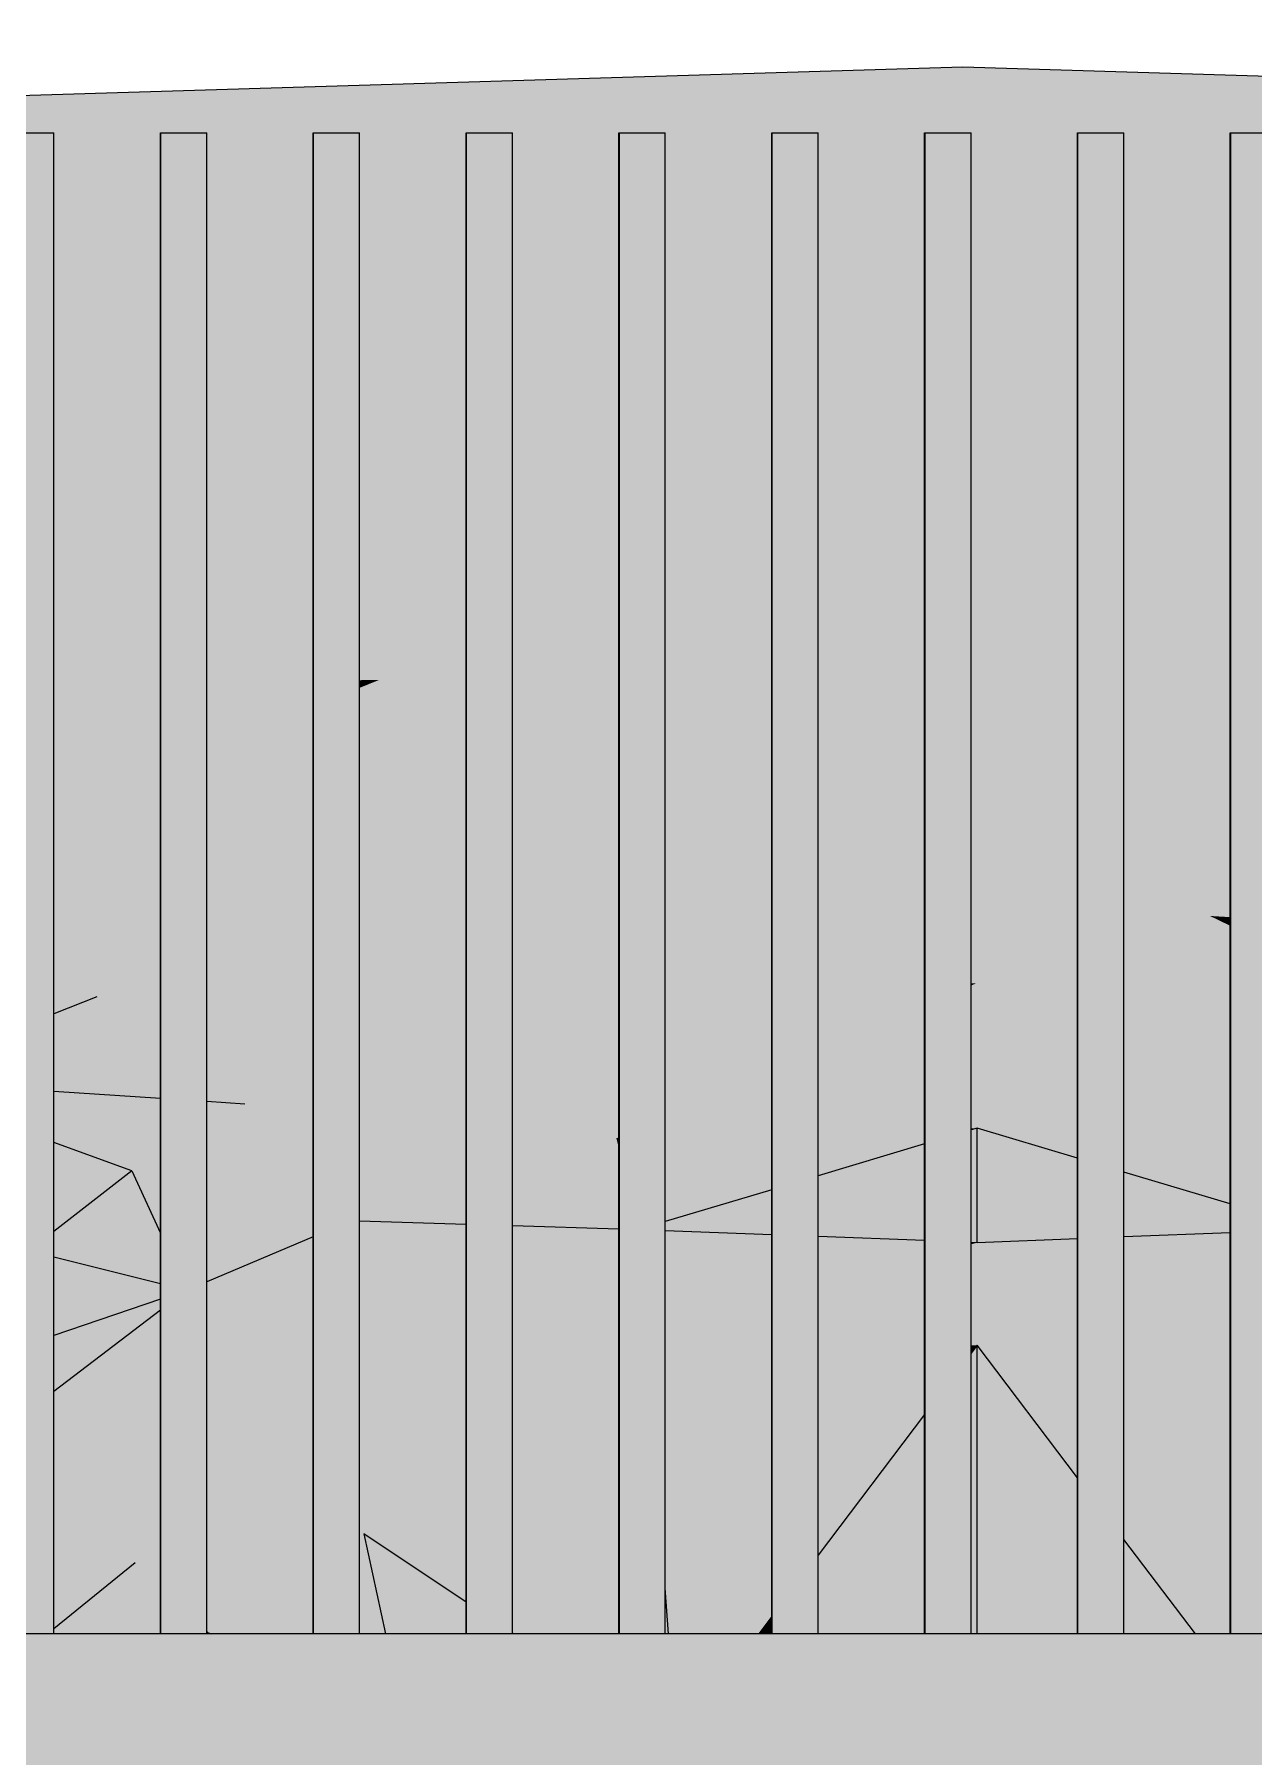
# Model space of a CAD drawing. Header units: millimetres. Extents: x 365175 to 2667127, y -330297 to -162108.
# Drawn here: x 1892773 to 1893568, y -318991 to -317867 of the extents above; entities that cross this region are included whole.
import ezdxf

# ---------------------------------------------------------------- set-up
doc = ezdxf.new("R2010")
doc.units = ezdxf.units.MM
doc.header["$MEASUREMENT"] = 0
for name, color, linetype in [('Cars', 7, 'Continuous'), ('Cotations - Altitudes & Niveaux', 7, 'Continuous'), ('TopoAlt', 7, 'Continuous')]:
    doc.layers.add(name, color=color, linetype=linetype)
doc.dimstyles.new('STYLE_GENERE__6', dxfattribs={"dimtxt": 0.18, "dimasz": 114, "dimexe": 0.18, "dimexo": 0.0625, "dimgap": 0, "dimtad": 0, "dimtih": 1, "dimtoh": 1, "dimdec": 4, "dimzin": 0, "dimdsep": 46, "dimcen": 0.09, "dimadec": 0, "dimazin": 0, "dimtfac": 1, "dimtdec": 4, "dimtmove": 0, "dimatfit": 3, "dimldrblk": 'ARROWHEAD_16', "dimfxl": 0, "dimtolj": 1, "dimtzin": 0, "dimarcsym": 0})

# ---------------------------------------------------------------- blocks, each defined once
blk = doc.blocks.new('Élément de coupe_125_6', base_point=(1445436.1, -319511))
at = {"layer": 'TopoAlt', "linetype": 'Continuous', "lineweight": 0, "true_color": 0x000000}
blk.add_hatch(color=18, dxfattribs=at).paths.add_polyline_path([(1882185.2, -318911), (1882185.2, -319511), (1914672.8, -319511), (1914672.8, -318911)])
at = {"layer": 'TopoAlt', "color": 190, "linetype": 'Continuous', "lineweight": 5, "true_color": 0x8002ff}
blk.add_line((1914672.8, -318911), (1882185.2, -318911), dxfattribs=at)
blk = doc.blocks.new('Élément de coupe_281_6', base_point=(1445436.1, -319511))
at = {"linetype": 'Continuous', "lineweight": 0, "true_color": 0x000000}
for points in [[(1892755.2, -317931), (1892755.2, -318911), (1892755.5, -318911), (1892755.5, -317931)], [(1892755.2, -317931), (1892755.2, -318911), (1892755.5, -318911), (1892755.5, -317931)], [(1892755.5, -317931), (1892755.5, -318911), (1892785.5, -318911), (1892785.5, -317931)]]:
    blk.add_hatch(color=18, dxfattribs=at).paths.add_polyline_path(points)
at = {"color": 18, "linetype": 'Continuous', "lineweight": 5, "true_color": 0x330000}
for p, q in [((1892755.2, -317931), (1892755.5, -317931)), ((1892755.2, -318911), (1892755.2, -317931)), ((1892755.5, -317931), (1892785.5, -317931)), ((1892755.5, -318911), (1892755.5, -317931)), ((1892785.5, -318911), (1892785.5, -317931))]:
    blk.add_line(p, q, dxfattribs=at)
blk = doc.blocks.new('Élément de coupe_282_6', base_point=(1445436.1, -319511))
at = {"linetype": 'Continuous', "lineweight": 0, "true_color": 0x000000}
for points in [[(1892855, -317931), (1892855, -318911), (1892855.3, -318911), (1892855.3, -317931)], [(1892855, -317931), (1892855, -318911), (1892855.3, -318911), (1892855.3, -317931)], [(1892855.3, -317931), (1892855.3, -318911), (1892885.3, -318911), (1892885.3, -317931)]]:
    blk.add_hatch(color=18, dxfattribs=at).paths.add_polyline_path(points)
at = {"color": 18, "linetype": 'Continuous', "lineweight": 5, "true_color": 0x330000}
for p, q in [((1892855, -317931), (1892855.3, -317931)), ((1892855, -318911), (1892855, -317931)), ((1892855.3, -317931), (1892885.3, -317931)), ((1892855.3, -318911), (1892855.3, -317931)), ((1892885.3, -318911), (1892885.3, -317931))]:
    blk.add_line(p, q, dxfattribs=at)
blk = doc.blocks.new('Élément de coupe_283_6', base_point=(1445436.1, -319511))
at = {"linetype": 'Continuous', "lineweight": 0, "true_color": 0x000000}
for points in [[(1892954.7, -317931), (1892954.7, -318911), (1892955, -318911), (1892955, -317931)], [(1892954.7, -317931), (1892954.7, -318911), (1892955, -318911), (1892955, -317931)], [(1892955, -317931), (1892955, -318911), (1892985, -318911), (1892985, -317931)]]:
    blk.add_hatch(color=18, dxfattribs=at).paths.add_polyline_path(points)
at = {"color": 18, "linetype": 'Continuous', "lineweight": 5, "true_color": 0x330000}
for p, q in [((1892954.7, -317931), (1892955, -317931)), ((1892954.7, -318911), (1892954.7, -317931)), ((1892955, -317931), (1892985, -317931)), ((1892955, -318911), (1892955, -317931)), ((1892985, -318911), (1892985, -317931))]:
    blk.add_line(p, q, dxfattribs=at)
blk = doc.blocks.new('Élément de coupe_284_6', base_point=(1445436.1, -319511))
at = {"linetype": 'Continuous', "lineweight": 0, "true_color": 0x000000}
for points in [[(1893054.5, -317931), (1893054.5, -318911), (1893054.8, -318911), (1893054.8, -317931)], [(1893054.5, -317931), (1893054.5, -318911), (1893054.8, -318911), (1893054.8, -317931)], [(1893054.8, -317931), (1893054.8, -318911), (1893084.8, -318911), (1893084.8, -317931)]]:
    blk.add_hatch(color=18, dxfattribs=at).paths.add_polyline_path(points)
at = {"color": 18, "linetype": 'Continuous', "lineweight": 5, "true_color": 0x330000}
for p, q in [((1893054.5, -317931), (1893054.8, -317931)), ((1893054.5, -318911), (1893054.5, -317931)), ((1893054.8, -317931), (1893084.8, -317931)), ((1893054.8, -318911), (1893054.8, -317931)), ((1893084.8, -318911), (1893084.8, -317931))]:
    blk.add_line(p, q, dxfattribs=at)
blk = doc.blocks.new('Élément de coupe_285_6', base_point=(1445436.1, -319511))
at = {"linetype": 'Continuous', "lineweight": 0, "true_color": 0x000000}
for points in [[(1893154.2, -317931), (1893154.2, -318911), (1893154.6, -318911), (1893154.6, -317931)], [(1893154.2, -317931), (1893154.2, -318911), (1893154.6, -318911), (1893154.6, -317931)], [(1893154.6, -317931), (1893154.6, -318911), (1893184.5, -318911), (1893184.5, -317931)]]:
    blk.add_hatch(color=18, dxfattribs=at).paths.add_polyline_path(points)
at = {"color": 18, "linetype": 'Continuous', "lineweight": 5, "true_color": 0x330000}
for p, q in [((1893154.2, -317931), (1893154.6, -317931)), ((1893154.2, -318911), (1893154.2, -317931)), ((1893154.6, -317931), (1893184.5, -317931)), ((1893154.6, -318911), (1893154.6, -317931)), ((1893184.5, -318911), (1893184.5, -317931))]:
    blk.add_line(p, q, dxfattribs=at)
blk = doc.blocks.new('Élément de coupe_286_6', base_point=(1445436.1, -319511))
at = {"linetype": 'Continuous', "lineweight": 0, "true_color": 0x000000}
for points in [[(1893254, -317931), (1893254, -318911), (1893254.3, -318911), (1893254.3, -317931)], [(1893254, -317931), (1893254, -318911), (1893254.3, -318911), (1893254.3, -317931)], [(1893254.3, -317931), (1893254.3, -318911), (1893284.3, -318911), (1893284.3, -317931)]]:
    blk.add_hatch(color=18, dxfattribs=at).paths.add_polyline_path(points)
at = {"color": 18, "linetype": 'Continuous', "lineweight": 5, "true_color": 0x330000}
for p, q in [((1893254, -317931), (1893254.3, -317931)), ((1893254, -318911), (1893254, -317931)), ((1893254.3, -317931), (1893284.3, -317931)), ((1893254.3, -318911), (1893254.3, -317931)), ((1893284.3, -318911), (1893284.3, -317931))]:
    blk.add_line(p, q, dxfattribs=at)
blk = doc.blocks.new('Élément de coupe_287_6', base_point=(1445436.1, -319511))
at = {"linetype": 'Continuous', "lineweight": 0, "true_color": 0x000000}
for points in [[(1893353.7, -317931), (1893353.7, -318911), (1893354.1, -318911), (1893354.1, -317931)], [(1893353.7, -317931), (1893353.7, -318911), (1893354.1, -318911), (1893354.1, -317931)], [(1893354.1, -317931), (1893354.1, -318911), (1893384.1, -318911), (1893384.1, -317931)]]:
    blk.add_hatch(color=18, dxfattribs=at).paths.add_polyline_path(points)
at = {"color": 18, "linetype": 'Continuous', "lineweight": 5, "true_color": 0x330000}
for p, q in [((1893353.7, -317931), (1893354.1, -317931)), ((1893353.7, -318911), (1893353.7, -317931)), ((1893354.1, -317931), (1893384.1, -317931)), ((1893354.1, -318911), (1893354.1, -317931)), ((1893384.1, -318911), (1893384.1, -317931))]:
    blk.add_line(p, q, dxfattribs=at)
blk = doc.blocks.new('Élément de coupe_288_6', base_point=(1445436.1, -319511))
at = {"linetype": 'Continuous', "lineweight": 0, "true_color": 0x000000}
for points in [[(1893453.5, -317931), (1893453.5, -318911), (1893453.8, -318911), (1893453.8, -317931)], [(1893453.5, -317931), (1893453.5, -318911), (1893453.8, -318911), (1893453.8, -317931)], [(1893453.8, -317931), (1893453.8, -318911), (1893483.8, -318911), (1893483.8, -317931)]]:
    blk.add_hatch(color=18, dxfattribs=at).paths.add_polyline_path(points)
at = {"color": 18, "linetype": 'Continuous', "lineweight": 5, "true_color": 0x330000}
for p, q in [((1893453.5, -317931), (1893453.8, -317931)), ((1893453.5, -318911), (1893453.5, -317931)), ((1893453.8, -317931), (1893483.8, -317931)), ((1893453.8, -318911), (1893453.8, -317931)), ((1893483.8, -318911), (1893483.8, -317931))]:
    blk.add_line(p, q, dxfattribs=at)
blk = doc.blocks.new('Élément de coupe_289_6', base_point=(1445436.1, -319511))
at = {"linetype": 'Continuous', "lineweight": 0, "true_color": 0x000000}
for points in [[(1893553.2, -317931), (1893553.2, -318911), (1893553.6, -318911), (1893553.6, -317931)], [(1893553.2, -317931), (1893553.2, -318911), (1893553.6, -318911), (1893553.6, -317931)], [(1893553.6, -317931), (1893553.6, -318911), (1893583.6, -318911), (1893583.6, -317931)]]:
    blk.add_hatch(color=18, dxfattribs=at).paths.add_polyline_path(points)
at = {"color": 18, "linetype": 'Continuous', "lineweight": 5, "true_color": 0x330000}
for p, q in [((1893553.2, -317931), (1893553.6, -317931)), ((1893553.2, -318911), (1893553.2, -317931)), ((1893553.6, -317931), (1893583.6, -317931)), ((1893553.6, -318911), (1893553.6, -317931)), ((1893583.6, -318911), (1893583.6, -317931))]:
    blk.add_line(p, q, dxfattribs=at)
blk = doc.blocks.new('Élément de coupe_496_6', base_point=(1445436.1, -319511))
at = {"layer": 'Cars', "linetype": 'Continuous', "lineweight": 0, "true_color": 0x000000}
for points in [[(1893377.1, -317891), (1893378.7, -317888.3), (1892739.6, -317909.4)], [(1892755.5, -317907.2), (1892739.6, -317909.4), (1893378.7, -317888.3)], [(1893378.7, -317888.3), (1893377.1, -317891), (1894015.6, -317907.5)], [(1892739.6, -317909.4), (1892740.7, -317935.4), (1892755.2, -317934.4), (1892755.2, -317931), (1892755.5, -317931), (1892785.5, -317931), (1892785.5, -317932.3), (1893377.1, -317891)], [(1892785.5, -317934.1), (1892855, -317932), (1892855, -317931), (1892885.3, -317931), (1892885.3, -317931.1), (1893377, -317916.6), (1893377.1, -317891), (1892785.5, -317932.3)], [(1893377, -317916.6), (1894013.6, -317931.5), (1893377.1, -317891)], [(1894013.6, -317931.5), (1894015.6, -317907.5), (1893377.1, -317891)], [(1892885.3, -317931.1), (1892885.3, -317969), (1892954.7, -317961.6), (1892954.7, -317931), (1892985, -317931), (1892985, -317958.4), (1893054.5, -317951), (1893054.5, -317931), (1893084.8, -317931), (1893084.8, -317947.7), (1893154.2, -317940.3), (1893154.2, -317931), (1893184.5, -317931), (1893184.5, -317937.1), (1893377, -317916.6)], [(1893184.5, -317937.1), (1893184.5, -317958.8), (1893254, -317943.6), (1893254, -317931), (1893284.3, -317931), (1893284.3, -317936.9), (1893377, -317916.6)], [(1893284.3, -317936.9), (1893284.3, -317988.2), (1893353.7, -317982.4), (1893353.7, -317931), (1893377, -317931), (1893377, -317916.6)], [(1893377, -317916.6), (1893453.5, -317933.2), (1893453.5, -317931), (1893483.8, -317931), (1893483.8, -317939.8), (1893553.2, -317954.9), (1893553.2, -317939.1)], [(1893377, -317931), (1893384.1, -317931), (1893384.1, -317981), (1893453.5, -317986.7), (1893453.5, -317933.2), (1893377, -317916.6)], [(1893377, -317916.6), (1893553.2, -317939.1), (1893553.2, -317931), (1893583.6, -317931), (1893583.6, -317943), (1893653, -317951.8), (1893653, -317931), (1893683.3, -317931), (1893683.3, -317955.7), (1893752.8, -317964.6), (1893752.8, -317931), (1893783.1, -317931), (1893783.1, -317968.4), (1893852.5, -317977.3), (1893852.5, -317931), (1893882.8, -317931), (1893882.8, -317981.2), (1893911.1, -317984.8), (1893952.3, -317963.4), (1893952.3, -317931), (1893982.6, -317931), (1893982.6, -317947.6), (1894013.6, -317931.5)], [(1892855, -317932), (1892785.5, -317934.1), (1892785.5, -317954.6), (1892832.4, -317974.6), (1892855, -317972.2)], [(1893084.8, -317980.7), (1893154.2, -317965.5), (1893154.2, -317940.3), (1893084.8, -317947.7)], [(1893254, -317943.6), (1893184.5, -317958.8), (1893184.5, -317996.7), (1893254, -317990.8)], [(1893483.8, -317989.2), (1893553.2, -317995), (1893553.2, -317954.9), (1893483.8, -317939.8)], [(1892785.5, -317994.1), (1892832.4, -317974.6), (1892785.5, -317954.6)], [(1892985, -317958.4), (1892985, -318002.6), (1893054.5, -317987.4), (1893054.5, -317951)], [(1892885.3, -318009.1), (1892903, -318020.6), (1892954.7, -318009.3), (1892954.7, -317961.6), (1892885.3, -317969)], [(1893084.8, -318005.2), (1893154.2, -317999.3), (1893154.2, -317965.5), (1893084.8, -317980.7)], [(1892785.5, -317994.1), (1892785.5, -318013.6), (1892832.4, -317974.6)], [(1892785.5, -318050.5), (1892855, -318032.8), (1892855, -317989.3), (1892832.4, -317974.6), (1892785.5, -318013.6)], [(1892832.4, -317974.6), (1892855, -317989.3), (1892855, -317972.2)], [(1892985, -318013.7), (1893054.5, -318007.8), (1893054.5, -317987.4), (1892985, -318002.6)], [(1893284.3, -317995.8), (1893353.7, -317984.2), (1893353.7, -317982.4), (1893284.3, -317988.2)], [(1893284.3, -318002.1), (1893353.7, -317985.8), (1893353.7, -317984.2), (1893284.3, -317995.8)], [(1893284.3, -318036.6), (1893353.7, -318034.9), (1893353.7, -317985.8), (1893284.3, -318002.1)], [(1893453.5, -317986.7), (1893384.1, -317981), (1893384.1, -317981.6), (1893453.5, -317993.2)], [(1893384.1, -317981.6), (1893384.1, -317982), (1893453.5, -317997.4), (1893453.5, -317993.2)], [(1893384.1, -317982), (1893384.1, -318034.5), (1893453.5, -318036), (1893453.5, -317997.4)], [(1893483.8, -317989.2), (1893483.8, -317998.2), (1893553.2, -318009.8), (1893553.2, -317995)], [(1893084.8, -318005.2), (1893084.8, -318029.1), (1893154.2, -318017.6), (1893154.2, -317999.3)], [(1893254, -317990.8), (1893184.5, -317996.7), (1893184.5, -318012.5), (1893254, -318000.9)], [(1893184.5, -318025.4), (1893254, -318009.2), (1893254, -318000.9), (1893184.5, -318012.5)], [(1893483.8, -318004.1), (1893553.2, -318019.5), (1893553.2, -318009.8), (1893483.8, -317998.2)], [(1892885.3, -318025.1), (1892903, -318020.6), (1892885.3, -318009.1)], [(1892903, -318020.6), (1892954.7, -318016.2), (1892954.7, -318009.3)], [(1893054.5, -318007.8), (1892985, -318013.7), (1892985, -318045.8), (1893054.5, -318034.2)], [(1893184.5, -318025.4), (1893184.5, -318039), (1893254, -318037.3), (1893254, -318009.2)], [(1893553.2, -318019.5), (1893483.8, -318004.1), (1893483.8, -318036.6), (1893553.2, -318038.1)], [(1892885.3, -318028.4), (1892903, -318020.6), (1892885.3, -318025.1)], [(1892885.3, -318028.4), (1892885.3, -318063.5), (1892903.1, -318059.5), (1892903, -318020.6)], [(1892903, -318020.6), (1892903.1, -318059.5), (1892954.7, -318050.9), (1892954.7, -318016.2)], [(1893084.8, -318029.1), (1893084.8, -318043.6), (1893120, -318040.6), (1893154.2, -318032.6), (1893154.2, -318017.6)], [(1892855, -318032.8), (1892785.5, -318050.5), (1892785.5, -318071.9), (1892855, -318041.6)], [(1892985, -318045.8), (1892985, -318052.3), (1893054.5, -318046.3), (1893054.5, -318034.2)], [(1893154.2, -318032.6), (1893120, -318040.6), (1893154.2, -318039.7)], [(1893284.3, -318096.4), (1893353.7, -318049.9), (1893353.7, -318034.9), (1893284.3, -318036.6)], [(1893384.1, -318039), (1893453.5, -318085), (1893453.5, -318036), (1893384.1, -318034.5)], [(1892785.5, -318071.9), (1892785.5, -318086), (1892855, -318070.3), (1892855, -318041.6)], [(1892985, -318257.3), (1892997.8, -318288.2), (1893054.5, -318173.4), (1893054.5, -318046.3), (1892985, -318052.3)], [(1893120, -318040.6), (1893084.8, -318112), (1893084.8, -318230), (1893154.2, -318183.5), (1893154.2, -318039.7)], [(1893084.8, -318112), (1893120, -318040.6), (1893084.8, -318043.6)], [(1893254, -318037.3), (1893184.5, -318039), (1893184.5, -318163.2), (1893254, -318116.7)], [(1893384.1, -318296), (1893453.5, -318294.6), (1893453.5, -318085), (1893384.1, -318039)], [(1893553.2, -318038.1), (1893483.8, -318036.6), (1893483.8, -318105.2), (1893553.2, -318151.2)], [(1892903.1, -318059.5), (1892954.7, -318055), (1892954.7, -318050.9)], [(1892903.1, -318059.5), (1892954.7, -318184), (1892954.7, -318055)], [(1893353.7, -318049.9), (1893284.3, -318096.4), (1893284.3, -318294.1), (1893353.7, -318295.6)], [(1892885.3, -318082.8), (1892885.3, -318290.1), (1892954.7, -318288.9), (1892954.7, -318184), (1892903.1, -318059.5)], [(1892885.3, -318082.8), (1892903.1, -318059.5), (1892885.3, -318063.5)], [(1892785.5, -318086), (1892785.5, -318213.1), (1892855, -318122.4), (1892855, -318070.3)], [(1893483.8, -318105.2), (1893483.8, -318293.9), (1893553.2, -318292.5), (1893553.2, -318151.2)], [(1892855, -318122.4), (1892785.5, -318213.1), (1892785.5, -318291.8), (1892855, -318290.6)], [(1893254, -318116.7), (1893184.5, -318163.2), (1893184.5, -318292.1), (1893254, -318293.5)], [(1892997.8, -318288.2), (1893054.5, -318250.3), (1893054.5, -318173.4)], [(1893154.2, -318183.5), (1893084.8, -318230), (1893084.8, -318290), (1893154.2, -318291.4)], [(1892985, -318288.4), (1892997.8, -318288.2), (1892985, -318257.3)], [(1892997.8, -318288.2), (1893054.5, -318289.4), (1893054.5, -318250.3)], [(1892785.5, -318373.8), (1892855, -318345.8), (1892855, -318290.6), (1892785.5, -318291.8)], [(1892885.3, -318333.6), (1892954.7, -318305.6), (1892954.7, -318288.9), (1892885.3, -318290.1)], [(1892997.8, -318288.2), (1892985, -318293.4), (1892985, -318426.9), (1893054.5, -318432.5), (1893054.5, -318408.1)], [(1892985, -318293.4), (1892997.8, -318288.2), (1892985, -318288.4)], [(1892997.8, -318288.2), (1893054.5, -318408.1), (1893054.5, -318289.4)], [(1893154.2, -318291.4), (1893084.8, -318290), (1893084.8, -318425.4), (1893154.2, -318394.9)], [(1893184.5, -318292.1), (1893184.5, -318381.6), (1893254, -318351.1), (1893254, -318293.5)], [(1893553.2, -318292.5), (1893483.8, -318293.9), (1893483.8, -318341.3), (1893553.2, -318371.3)], [(1893284.3, -318294.1), (1893284.3, -318337.8), (1893353.7, -318307.3), (1893353.7, -318295.6)], [(1893384.1, -318298.1), (1893453.5, -318328.2), (1893453.5, -318294.6), (1893384.1, -318296)], [(1893384.1, -318298.1), (1893384.1, -318422.9), (1893453.5, -318425.3), (1893453.5, -318328.2)], [(1892885.3, -318418.9), (1892954.7, -318424.5), (1892954.7, -318305.6), (1892885.3, -318333.6)], [(1893284.3, -318337.8), (1893284.3, -318426.1), (1893353.7, -318423.8), (1893353.7, -318307.3)], [(1892855, -318345.8), (1892785.5, -318373.8), (1892785.5, -318410.9), (1892855, -318416.5)], [(1893553.2, -318371.3), (1893483.8, -318341.3), (1893483.8, -318426.3), (1893553.2, -318428.6)], [(1893254, -318351.1), (1893184.5, -318381.6), (1893184.5, -318429.5), (1893254, -318427.2)], [(1893084.8, -318432.8), (1893154.2, -318430.5), (1893154.2, -318394.9), (1893084.8, -318425.4)], [(1892785.5, -318410.9), (1892785.5, -318438.3), (1892855, -318437.1), (1892855, -318416.5)], [(1892885.3, -318436.6), (1892954.7, -318435.4), (1892954.7, -318424.5), (1892885.3, -318418.9)], [(1893054.5, -318432.5), (1892985, -318426.9), (1892985, -318434.9), (1893054.5, -318433.7)], [(1893184.5, -318429.5), (1893184.5, -318440.4), (1893254, -318434.2), (1893254, -318427.2)], [(1893284.3, -318431.5), (1893353.7, -318425.4), (1893353.7, -318423.8), (1893284.3, -318426.1)], [(1893284.3, -318435.4), (1893353.7, -318426.5), (1893353.7, -318425.4), (1893284.3, -318431.5)], [(1893353.7, -318426.5), (1893284.3, -318435.4), (1893284.3, -318439.6), (1893353.7, -318436.4)], [(1893453.5, -318425.3), (1893384.1, -318422.9), (1893384.1, -318423.1), (1893453.5, -318429.3)], [(1893384.1, -318423.1), (1893384.1, -318423.2), (1893453.5, -318431.7), (1893453.5, -318429.3)], [(1893384.1, -318423.2), (1893384.1, -318435.2), (1893453.5, -318438.3), (1893453.5, -318431.7)], [(1893483.8, -318426.3), (1893483.8, -318432), (1893553.2, -318438.2), (1893553.2, -318428.6)], [(1892855, -318437.1), (1892785.5, -318438.3), (1892785.5, -318443.2), (1892855, -318449.1)], [(1892885.3, -318436.6), (1892885.3, -318449.5), (1892954.7, -318443.4), (1892954.7, -318435.4)], [(1892985, -318434.9), (1892985, -318440.7), (1893054.5, -318434.5), (1893054.5, -318433.7)], [(1892985, -318440.7), (1892985, -318451.2), (1893054.5, -318451.5), (1893054.5, -318434.5)], [(1893084.8, -318449.3), (1893154.2, -318443.1), (1893154.2, -318430.5), (1893084.8, -318432.8)], [(1893254, -318434.2), (1893184.5, -318440.4), (1893184.5, -318444.7), (1893233.3, -318442), (1893254, -318439.3)], [(1893254, -318439.3), (1893233.3, -318442), (1893254, -318441)], [(1893284.3, -318458.5), (1893353.7, -318442), (1893353.7, -318436.4), (1893284.3, -318439.6)], [(1893384.1, -318435.4), (1893453.5, -318451.4), (1893453.5, -318438.3), (1893384.1, -318435.2)], [(1893384.1, -318435.4), (1893384.1, -318447.4), (1893387.6, -318486.2), (1893453.5, -318489.1), (1893453.5, -318451.4)], [(1893483.8, -318432), (1893483.8, -318435.4), (1893540, -318442.3), (1893553.2, -318443.1), (1893553.2, -318438.2)], [(1893483.8, -318439.7), (1893540, -318442.3), (1893483.8, -318435.4)], [(1893540, -318442.3), (1893483.8, -318439.7), (1893483.8, -318458.4), (1893553.2, -318474.4), (1893553.2, -318448.7)], [(1892785.5, -318474.3), (1892813.6, -318495.1), (1892855, -318463.9), (1892855, -318449.1), (1892785.5, -318443.2)], [(1892885.3, -318449.5), (1892885.3, -318450.7), (1892954.7, -318451), (1892954.7, -318443.4)], [(1892885.3, -318450.7), (1892885.3, -318482.4), (1892954.7, -318470.1), (1892954.7, -318451)], [(1893154.2, -318443.1), (1893084.8, -318449.3), (1893084.8, -318450.1), (1893154.2, -318446.3)], [(1893084.8, -318471.2), (1893119, -318497.8), (1893154.2, -318480.6), (1893154.2, -318446.3), (1893084.8, -318450.1)], [(1893233.3, -318442), (1893184.5, -318465.8), (1893184.5, -318482.3), (1893254, -318465.8), (1893254, -318441)], [(1893184.5, -318444.7), (1893184.5, -318465.8), (1893233.3, -318442)], [(1893353.7, -318442), (1893284.3, -318458.5), (1893284.3, -318490.7), (1893353.7, -318487.7)], [(1893384.1, -318486.4), (1893387.6, -318486.2), (1893384.1, -318447.4)], [(1893553.2, -318443.1), (1893540, -318442.3), (1893553.2, -318448.7)], [(1893054.5, -318451.5), (1892985, -318451.2), (1892985, -318464.7), (1893054.5, -318452.4)], [(1892985, -318464.7), (1892985, -318496.6), (1893054.5, -318497.3), (1893054.5, -318452.4)], [(1893553.2, -318474.4), (1893483.8, -318458.4), (1893483.8, -318490.5), (1893553.2, -318493.5)], [(1892813.6, -318495.1), (1892855, -318487.8), (1892855, -318463.9)], [(1892885.3, -318482.4), (1892885.3, -318495.8), (1892954.7, -318496.4), (1892954.7, -318470.1)], [(1893084.8, -318471.2), (1893084.8, -318497.5), (1893119, -318497.8)], [(1893254, -318465.8), (1893184.5, -318482.3), (1893184.5, -318495), (1893254, -318492)], [(1892785.5, -318474.3), (1892785.5, -318506.1), (1892813.6, -318495.1)], [(1893119, -318497.8), (1893154.2, -318489.5), (1893154.2, -318480.6)], [(1892785.5, -318557), (1892855, -318561.5), (1892855, -318525.2), (1892813.6, -318495.1), (1892785.5, -318506.1)], [(1892855, -318487.8), (1892813.6, -318495.1), (1892855, -318495.5)], [(1892813.6, -318495.1), (1892855, -318525.2), (1892855, -318495.5)], [(1892885.3, -318547.2), (1892910, -318565.1), (1892954.7, -318550.7), (1892954.7, -318496.4), (1892885.3, -318495.8)], [(1893154.2, -318489.5), (1893119, -318497.8), (1893154.2, -318496.3)], [(1893184.5, -318495), (1893184.5, -318573.7), (1893254, -318543.8), (1893254, -318492)], [(1893284.3, -318530.7), (1893353.7, -318500.8), (1893353.7, -318487.7), (1893284.3, -318490.7)], [(1893384.1, -318487.7), (1893387.6, -318486.2), (1893384.1, -318486.4)], [(1893384.1, -318487.7), (1893384.1, -318580.9), (1893388, -318580.8), (1893387.6, -318486.2)], [(1893387.6, -318486.2), (1893453.5, -318514.5), (1893453.5, -318489.1)], [(1893453.5, -318514.5), (1893387.6, -318486.2), (1893388, -318580.8), (1893453.5, -318582.6)], [(1893553.2, -318493.5), (1893483.8, -318490.5), (1893483.8, -318527.6), (1893553.2, -318557.4)], [(1893054.5, -318497.3), (1892985, -318496.6), (1892985, -318541), (1893054.5, -318518.6)], [(1893084.8, -318508.9), (1893119, -318497.8), (1893084.8, -318497.5)], [(1893084.8, -318581.1), (1893153, -318587.3), (1893119, -318497.8), (1893084.8, -318508.9)], [(1893154.2, -318496.3), (1893119, -318497.8), (1893153, -318587.3), (1893154.2, -318586.8)], [(1893284.3, -318583.6), (1893353.7, -318581.7), (1893353.7, -318500.8), (1893284.3, -318530.7)], [(1893054.5, -318518.6), (1892985, -318541), (1892985, -318572), (1893054.5, -318578.3)], [(1893483.8, -318583.5), (1893553.2, -318585.4), (1893553.2, -318557.4), (1893483.8, -318527.6)], [(1892885.3, -318563.5), (1892910, -318565.1), (1892885.3, -318547.2)], [(1892910, -318565.1), (1892954.7, -318569.2), (1892954.7, -318550.7)], [(1893254, -318543.8), (1893184.5, -318573.7), (1893184.5, -318586.4), (1893254, -318584.5)], [(1892855, -318561.5), (1892785.5, -318557), (1892785.5, -318590.1), (1892836.4, -318608.6), (1892855, -318597.6)], [(1892885.3, -318579.7), (1892910, -318565.1), (1892885.3, -318563.5)], [(1892885.3, -318579.7), (1892885.3, -318619.8), (1892954.7, -318635.7), (1892954.7, -318614.2), (1892910, -318565.1)], [(1892954.7, -318569.2), (1892910, -318565.1), (1892954.7, -318614.2)], [(1892985, -318639.7), (1893054.5, -318618), (1893054.5, -318578.3), (1892985, -318572)], [(1893084.8, -318581.1), (1893084.8, -318608.6), (1893153, -318587.3)], [(1893184.5, -318641.8), (1893254, -318621), (1893254, -318584.5), (1893184.5, -318586.4)], [(1893284.3, -318583.6), (1893284.3, -318611.9), (1893353.7, -318591), (1893353.7, -318581.7)], [(1893388, -318580.8), (1893384.1, -318581.9), (1893384.1, -318655.4), (1893388, -318655.6)], [(1893384.1, -318581.9), (1893388, -318580.8), (1893384.1, -318580.9)], [(1893388, -318655.6), (1893453.5, -318653), (1893453.5, -318600.4), (1893388, -318580.8)], [(1893453.5, -318582.6), (1893388, -318580.8), (1893453.5, -318600.4)], [(1893483.8, -318609.5), (1893553.2, -318630.2), (1893553.2, -318585.4), (1893483.8, -318583.5)], [(1892785.5, -318590.1), (1892785.5, -318648.2), (1892836.4, -318608.6)], [(1893084.8, -318608.6), (1893084.8, -318644.6), (1893154.2, -318646.7), (1893154.2, -318592.6), (1893153, -318587.3)], [(1893154.2, -318586.8), (1893153, -318587.3), (1893154.2, -318587.2)], [(1893154.2, -318587.2), (1893153, -318587.3), (1893154.2, -318592.6)], [(1893284.3, -318651.6), (1893353.7, -318654.2), (1893353.7, -318591), (1893284.3, -318611.9)], [(1892836.4, -318608.6), (1892855, -318612.8), (1892855, -318597.6)], [(1892785.5, -318648.2), (1892785.5, -318665.1), (1892855, -318682.4), (1892855, -318649.3), (1892836.4, -318608.6)], [(1892836.4, -318608.6), (1892855, -318649.3), (1892855, -318612.8)], [(1892985, -318639.7), (1892985, -318641.6), (1893054.5, -318643.7), (1893054.5, -318618)], [(1893483.8, -318609.5), (1893483.8, -318651.8), (1893553.2, -318649.1), (1893553.2, -318630.2)], [(1892885.3, -318619.8), (1892885.3, -318681.1), (1892954.7, -318651.8), (1892954.7, -318635.7)], [(1893184.5, -318647.8), (1893254, -318650.4), (1893254, -318621), (1893184.5, -318641.8)], [(1892985, -318641.6), (1892985, -318697), (1893054.5, -318677.9), (1893054.5, -318643.7)], [(1892885.3, -318689.1), (1892954.7, -318701.4), (1892954.7, -318651.8), (1892885.3, -318681.1)], [(1893084.8, -318644.6), (1893084.8, -318669.6), (1893154.2, -318650.5), (1893154.2, -318646.7)], [(1893084.8, -318669.6), (1893084.8, -318710.6), (1893154.2, -318714.9), (1893154.2, -318650.5)], [(1893184.5, -318647.8), (1893184.5, -318712.7), (1893254, -318693.2), (1893254, -318650.4)], [(1893284.3, -318651.6), (1893284.3, -318684.7), (1893353.7, -318665.2), (1893353.7, -318654.2)], [(1893388, -318655.6), (1893453.5, -318673.9), (1893453.5, -318653)], [(1893553.2, -318649.1), (1893483.8, -318651.8), (1893483.8, -318682.4), (1893553.2, -318701.9)], [(1893384.1, -318655.4), (1893384.1, -318656.6), (1893388, -318655.6)], [(1893384.1, -318656.6), (1893384.1, -318722.5), (1893388, -318722.6), (1893388, -318655.6)], [(1893388, -318655.6), (1893388, -318722.6), (1893453.5, -318720.6), (1893453.5, -318673.9)], [(1892785.5, -318665.1), (1892785.5, -318716.2), (1892855, -318692.5), (1892855, -318682.4)], [(1893353.7, -318665.2), (1893284.3, -318684.7), (1893284.3, -318719.5), (1893353.7, -318721.6)], [(1892985, -318697), (1892985, -318704.3), (1893054.5, -318708.6), (1893054.5, -318677.9)], [(1893483.8, -318719.6), (1893553.2, -318717.5), (1893553.2, -318701.9), (1893483.8, -318682.4)], [(1892785.5, -318716.2), (1892785.5, -318752.8), (1892855, -318699.7), (1892855, -318692.5)], [(1892885.3, -318689.1), (1892885.3, -318886.9), (1892886.8, -318910.4), (1892954.7, -318726.7), (1892954.7, -318701.4)], [(1893184.5, -318716.5), (1893254, -318718.5), (1893254, -318693.2), (1893184.5, -318712.7)], [(1892785.5, -318752.8), (1892785.5, -318832.3), (1892838.6, -318864.6), (1892855, -318777.6), (1892855, -318699.7)], [(1892985, -318704.3), (1892985, -318829.5), (1892987.8, -318845.7), (1893054.5, -318798.9), (1893054.5, -318708.6)], [(1893084.8, -318710.6), (1893084.8, -318777.7), (1893154.2, -318729), (1893154.2, -318714.9)], [(1893184.5, -318881.2), (1893186.7, -318911), (1893245.5, -318911), (1893254, -318899.7), (1893254, -318718.5), (1893184.5, -318716.5)], [(1893353.7, -318721.6), (1893284.3, -318719.5), (1893284.3, -318859.6), (1893353.7, -318767.8)], [(1893388, -318722.6), (1893453.5, -318809.2), (1893453.5, -318720.6)], [(1893553.2, -318717.5), (1893483.8, -318719.6), (1893483.8, -318849.3), (1893530.5, -318911), (1893553.2, -318911)], [(1892954.7, -318726.7), (1892886.8, -318910.4), (1892954.7, -318866.9)], [(1893084.8, -318910.4), (1893085.6, -318911), (1893154.2, -318911), (1893154.2, -318729), (1893084.8, -318777.7)], [(1893384.1, -318727.8), (1893388, -318722.6), (1893384.1, -318722.5)], [(1893384.1, -318727.8), (1893384.1, -318911), (1893388, -318911), (1893388, -318722.6)], [(1893388, -318722.6), (1893388, -318911), (1893453.5, -318911), (1893453.5, -318809.2)], [(1893284.3, -318911), (1893353.7, -318911), (1893353.7, -318767.8), (1893284.3, -318859.6)], [(1892838.6, -318864.6), (1892855, -318880.1), (1892855, -318777.6)], [(1892987.8, -318845.7), (1893054.5, -318890.2), (1893054.5, -318798.9)], [(1892785.5, -318832.3), (1892785.5, -318907.6), (1892838.6, -318864.6)], [(1892985, -318829.5), (1892985, -318847.4), (1892987.8, -318845.7)], [(1892985, -318911), (1893002, -318911), (1892987.8, -318845.7), (1892985, -318847.4)], [(1893054.5, -318890.2), (1892987.8, -318845.7), (1893002, -318911), (1893054.5, -318911)], [(1893530.5, -318911), (1893483.8, -318849.3), (1893483.8, -318911)], [(1892785.5, -318907.6), (1892785.5, -318911), (1892855, -318911), (1892855, -318880.1), (1892838.6, -318864.6)], [(1892954.7, -318866.9), (1892886.8, -318910.4), (1892888.1, -318911), (1892954.7, -318911)], [(1893316.3, -318865.9), (1893295.6, -318902.4), (1893297.7, -318911), (1893353.7, -318911), (1893353.7, -318887.9), (1893347.8, -318863.3)], [(1893418.3, -318862), (1893399.3, -318895.5), (1893402.7, -318911), (1893453.5, -318911), (1893453.5, -318893.7), (1893447.1, -318864)], [(1893191, -318911), (1893245.5, -318911), (1893250.8, -318904), (1893242.1, -318873.6), (1893209.7, -318877.8)], [(1893507.5, -318880.5), (1893530.5, -318911), (1893551, -318911), (1893542, -318872.5), (1893513.8, -318869.3)], [(1892885.3, -318886.9), (1892885.3, -318908.9), (1892886.8, -318910.4)], [(1893184.5, -318881.2), (1893184.5, -318911), (1893186.7, -318911)], [(1893497.2, -318911), (1893530.5, -318911), (1893507.5, -318880.5), (1893495.3, -318902.1)], [(1893091, -318911), (1893137.2, -318911), (1893131.6, -318892.4), (1893097.3, -318899.7)], [(1893254, -318899.7), (1893245.5, -318911), (1893254, -318911)], [(1892885.3, -318908.9), (1892885.3, -318910.8), (1892886.8, -318910.4)], [(1892885.3, -318911), (1892886.6, -318911), (1892886.8, -318910.4), (1892885.3, -318910.8)], [(1892886.6, -318911), (1892888.1, -318911), (1892886.8, -318910.4)], [(1893085.6, -318911), (1893084.8, -318910.4), (1893084.8, -318911)], [(1893245.5, -318911), (1893252.5, -318911), (1893250.8, -318904)]]:
    blk.add_hatch(color=18, dxfattribs=at).paths.add_polyline_path(points)
at = {"layer": 'Cars', "color": 7, "linetype": 'Continuous', "lineweight": 5}
for p, q in [((1893378.7, -317888.3), (1892755.5, -317907.2)), ((1894015.6, -317907.5), (1893378.7, -317888.3)), ((1892813.6, -318495.1), (1892785.5, -318506.1)), ((1892855, -318561.5), (1892785.5, -318557)), ((1892910, -318565.1), (1892885.3, -318563.5)), ((1893388, -318580.8), (1893384.1, -318581.9)), ((1893388, -318655.6), (1893388, -318580.8)), ((1893453.5, -318600.4), (1893388, -318580.8)), ((1892836.4, -318608.6), (1892785.5, -318590.1)), ((1893153, -318587.3), (1893154.2, -318592.6)), ((1893353.7, -318591), (1893284.3, -318611.9)), ((1892836.4, -318608.6), (1892785.5, -318648.2)), ((1892836.4, -318608.6), (1892855, -318649.3)), ((1893553.2, -318630.2), (1893483.8, -318609.5)), ((1893254, -318621), (1893184.5, -318641.8)), ((1893054.5, -318643.7), (1892985, -318641.6)), ((1892954.7, -318651.8), (1892885.3, -318681.1)), ((1893154.2, -318646.7), (1893084.8, -318644.6)), ((1893254, -318650.4), (1893184.5, -318647.8)), ((1893353.7, -318654.2), (1893284.3, -318651.6)), ((1893453.5, -318653), (1893388, -318655.6)), ((1893553.2, -318649.1), (1893483.8, -318651.8)), ((1893388, -318655.6), (1893384.1, -318655.4)), ((1892855, -318682.4), (1892785.5, -318665.1)), ((1892855, -318692.5), (1892785.5, -318716.2)), ((1892855, -318699.7), (1892785.5, -318752.8)), ((1893388, -318722.6), (1893384.1, -318727.8)), ((1893388, -318911), (1893388, -318722.6)), ((1893453.5, -318809.2), (1893388, -318722.6)), ((1893353.7, -318767.8), (1893284.3, -318859.6)), ((1893054.5, -318890.2), (1892987.8, -318845.7)), ((1892987.8, -318845.7), (1893002, -318911)), ((1893530.5, -318911), (1893483.8, -318849.3)), ((1892838.6, -318864.6), (1892785.5, -318907.6)), ((1893186.7, -318911), (1893184.5, -318881.2)), ((1893254, -318899.7), (1893245.5, -318911)), ((1892886.8, -318910.4), (1892885.3, -318910.8)), ((1892886.8, -318910.4), (1892886.6, -318911)), ((1892886.8, -318910.4), (1892888.1, -318911)), ((1893085.6, -318911), (1893084.8, -318910.4))]:
    blk.add_line(p, q, dxfattribs=at)
blk = doc.blocks.new('ARROWHEAD_16')
at = {"linetype": 'Continuous', "lineweight": 0}
blk.add_hatch(color=0, dxfattribs=at).paths.add_polyline_path([(-0.9093, 0.525), (0, 0), (-0.9093, -0.525)])
at = {"color": 0, "linetype": 'Continuous', "lineweight": 0}
blk.add_line((0, 0), (-1, 0), dxfattribs=at)

msp = doc.modelspace()

# ---------------------------------------------------------------- block references
at = {"lineweight": 0}
for name in ['Élément de coupe_281_6', 'Élément de coupe_282_6', 'Élément de coupe_283_6', 'Élément de coupe_284_6', 'Élément de coupe_285_6', 'Élément de coupe_286_6', 'Élément de coupe_287_6', 'Élément de coupe_288_6', 'Élément de coupe_289_6']:
    msp.add_blockref(name, (1445436.05, -319510.981), dxfattribs=at)
at = {"layer": 'Cars', "lineweight": 0}
msp.add_blockref('Élément de coupe_496_6', (1445436.05, -319510.981), dxfattribs=at)
at = {"layer": 'TopoAlt', "lineweight": 0}
msp.add_blockref('Élément de coupe_125_6', (1445436.05, -319510.981), dxfattribs=at)

# ---------------------------------------------------------------- leaders
at = {"layer": 'Cotations - Altitudes & Niveaux', "color": 7, "linetype": 'Continuous', "lineweight": 5, "annotation_type": 0, "has_hookline": 1, "hookline_direction": 0, "text_width": 2914.591}
msp.add_leader([(1891972.314, -317930.981), (1891972.314, -314973.392), (1892472.314, -314973.392)], dimstyle='STYLE_GENERE__6', dxfattribs=at)

doc.saveas('drawing.dxf')
